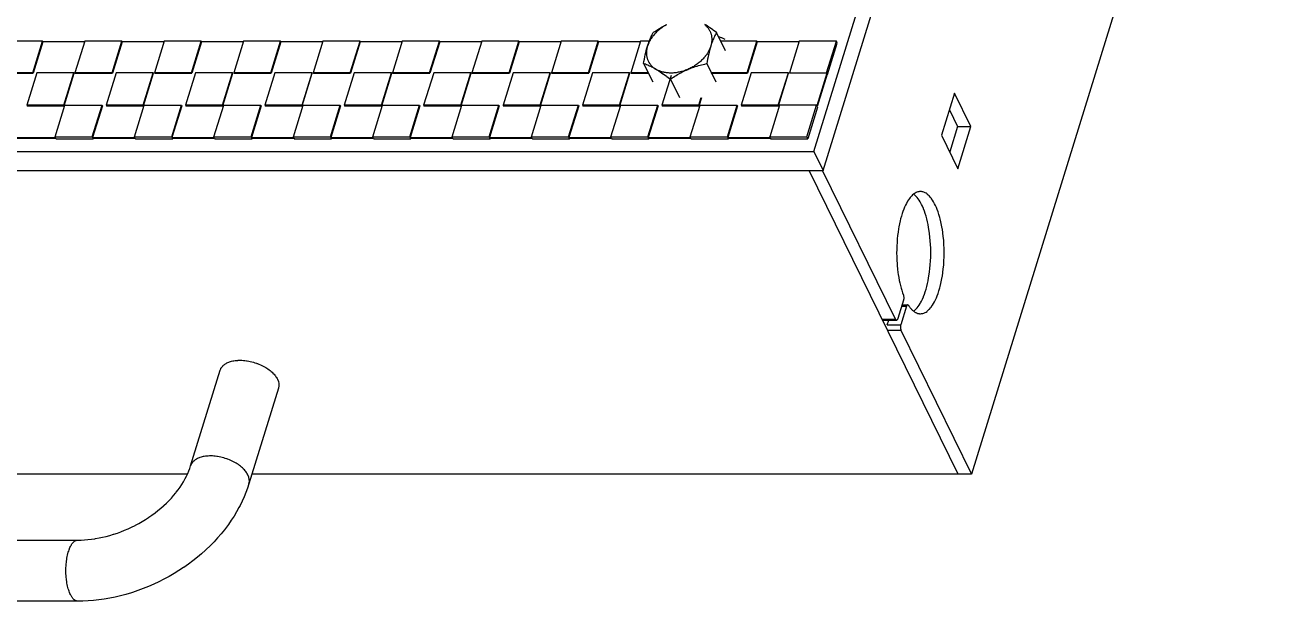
# Model space of a CAD drawing. Extents: x 0 to 216, y 0 to 280.
# Drawn here: x 185.23 to 205.57, y 197.4 to 206.82 of the extents above; entities that cross this region are included whole.
import ezdxf

# ---------------------------------------------------------------- set-up
doc = ezdxf.new("R2010")
doc.units = 0
doc.header["$MEASUREMENT"] = 0
for name, color, linetype in [('CADdetails-1-FINE', 1, 'CONTINUOUS'), ('CADdetails-11-VERYFINE', 11, 'CONTINUOUS'), ('CADdetails-9-EXTRAFINE', 9, 'CONTINUOUS')]:
    doc.layers.add(name, color=color, linetype=linetype)

msp = doc.modelspace()

# ---------------------------------------------------------------- linework, layer by layer
at = {"layer": 'CADdetails-1-FINE'}
for points in [[(131.96, 204.97), (131.893, 204.752), (132.046, 204.442), (198.303, 204.442), (203.14, 220.095), (202.988, 220.405)], [(198.151, 204.752), (202.988, 220.405), (136.73, 220.405), (132.448, 206.548)], [(204.285, 217.538), (204.376, 217.538), (204.378, 217.538), (204.38, 217.538), (204.38, 217.537), (204.382, 217.537), (204.384, 217.535), (204.384, 217.535), (204.386, 217.533), (204.387, 217.532), (204.388, 217.531), (204.389, 217.529), (204.39, 217.527), (204.391, 217.525), (204.391, 217.525), (205.569, 215.126), (200.731, 199.473)], [(131.893, 204.752), (198.151, 204.752), (198.303, 204.442)], [(200.511, 199.473), (198.073, 204.442)], [(199.268, 202.007), (199.269, 202.005), (199.27, 202.004), (199.271, 202.002), (199.271, 202.002), (199.273, 202), (199.274, 201.998), (199.275, 201.997), (199.277, 201.996), (199.277, 201.996), (199.279, 201.995), (199.279, 201.994), (199.281, 201.994), (199.283, 201.994), (199.503, 201.994), (199.501, 201.994), (199.499, 201.994), (199.499, 201.995), (199.497, 201.996), (199.496, 201.997), (199.495, 201.997), (199.494, 201.999), (199.492, 202), (199.491, 202.002), (199.49, 202.003), (199.489, 202.005), (199.488, 202.007), (199.488, 202.007), (198.293, 204.442), (198.294, 204.445)], [(199.683, 202.245), (199.681, 202.245), (199.679, 202.244), (199.678, 202.243), (199.676, 202.242), (199.674, 202.24), (199.673, 202.239), (199.671, 202.237), (199.669, 202.234), (199.668, 202.231), (199.667, 202.23), (199.666, 202.227), (199.665, 202.224), (199.664, 202.221), (199.571, 201.918), (199.569, 201.912), (199.568, 201.906), (199.567, 201.899), (199.567, 201.896), (199.566, 201.889), (199.566, 201.881), (199.566, 201.873), (199.566, 201.872), (199.566, 201.87), (199.567, 201.862), (199.568, 201.855), (199.569, 201.849), (199.57, 201.844), (199.571, 201.839), (199.573, 201.834), (199.575, 201.83), (200.731, 199.473), (188.952, 199.473)]]:
    msp.add_lwpolyline(points, dxfattribs=at)
at = {"layer": 'CADdetails-11-VERYFINE'}
for points in [[(145.61, 198.395), (186.101, 198.395), (186.156, 198.396), (186.211, 198.399), (186.267, 198.403), (186.324, 198.409), (186.381, 198.417), (186.391, 198.419), (186.449, 198.429), (186.507, 198.441), (186.566, 198.455), (186.625, 198.471), (186.684, 198.489), (186.69, 198.49), (186.749, 198.51), (186.808, 198.532), (186.867, 198.555), (186.925, 198.58), (186.982, 198.606), (187.038, 198.634), (187.043, 198.637), (187.099, 198.667), (187.154, 198.698), (187.207, 198.731), (187.26, 198.765), (187.264, 198.768), (187.315, 198.803), (187.365, 198.84), (187.413, 198.877), (187.459, 198.915), (187.504, 198.955), (187.51, 198.961), (187.553, 199.001), (187.594, 199.042), (187.633, 199.083), (187.67, 199.125), (187.705, 199.167), (187.713, 199.177), (187.745, 199.219), (187.776, 199.262), (187.804, 199.305), (187.83, 199.347), (187.855, 199.39), (187.861, 199.401), (187.882, 199.443), (187.902, 199.485), (187.919, 199.527), (187.935, 199.568), (187.948, 199.608), (188.432, 201.174), (188.436, 201.184), (188.44, 201.195), (188.445, 201.205), (188.451, 201.215), (188.452, 201.217), (188.459, 201.226), (188.467, 201.235), (188.475, 201.245), (188.484, 201.253), (188.485, 201.254), (188.495, 201.263), (188.506, 201.271), (188.518, 201.279), (188.53, 201.286), (188.543, 201.293), (188.557, 201.3), (188.572, 201.306), (188.584, 201.31), (188.601, 201.316), (188.619, 201.321), (188.637, 201.325), (188.656, 201.329), (188.676, 201.331), (188.697, 201.334), (188.718, 201.335), (188.719, 201.336), (188.741, 201.336), (188.764, 201.337), (188.788, 201.336), (188.811, 201.335), (188.836, 201.332), (188.86, 201.329), (188.874, 201.327), (188.899, 201.323), (188.925, 201.318), (188.95, 201.312), (188.975, 201.305), (189, 201.297), (189.025, 201.289), (189.033, 201.286), (189.043, 201.283), (189.067, 201.273), (189.09, 201.263), (189.113, 201.252), (189.136, 201.241), (189.157, 201.229), (189.179, 201.217), (189.194, 201.207), (189.213, 201.194), (189.231, 201.181), (189.249, 201.168), (189.265, 201.155), (189.28, 201.141), (189.295, 201.127), (189.3, 201.122), (189.313, 201.108), (189.325, 201.094), (189.335, 201.081), (189.345, 201.067), (189.354, 201.053), (189.362, 201.04), (189.369, 201.026, -0.193487), (189.386, 200.879), (188.903, 199.313), (188.88, 199.243), (188.854, 199.173), (188.825, 199.102), (188.793, 199.032), (188.758, 198.961), (188.739, 198.926), (188.701, 198.856), (188.659, 198.787), (188.614, 198.719), (188.567, 198.651), (188.517, 198.583), (188.5, 198.562), (188.446, 198.496), (188.39, 198.431), (188.331, 198.366), (188.269, 198.303), (188.204, 198.242), (188.194, 198.232), (188.127, 198.172), (188.058, 198.114), (187.986, 198.057), (187.912, 198.002), (187.837, 197.949), (187.833, 197.946), (187.755, 197.895), (187.676, 197.846), (187.595, 197.799), (187.512, 197.754), (187.429, 197.713), (187.345, 197.673), (187.259, 197.636), (187.172, 197.601), (187.084, 197.569), (186.996, 197.539), (186.978, 197.534), (186.89, 197.507), (186.801, 197.484), (186.712, 197.463), (186.623, 197.445), (186.534, 197.43), (186.446, 197.418), (186.359, 197.408), (186.272, 197.401), (186.186, 197.397), (186.101, 197.396), (145.61, 197.396, -0.012056)], [(188.903, 199.313, 0.193718), (188.886, 199.461), (188.878, 199.474), (188.87, 199.488), (188.862, 199.502), (188.852, 199.515), (188.841, 199.529), (188.829, 199.543), (188.816, 199.557), (188.811, 199.562), (188.797, 199.576), (188.781, 199.589), (188.765, 199.603), (188.748, 199.616), (188.73, 199.629), (188.71, 199.642), (188.695, 199.652), (188.674, 199.664), (188.652, 199.676), (188.63, 199.687), (188.607, 199.698), (188.583, 199.708), (188.559, 199.717), (188.549, 199.721), (188.541, 199.724), (188.516, 199.732), (188.491, 199.74), (188.466, 199.746), (188.441, 199.752), (188.416, 199.757), (188.39, 199.762), (188.377, 199.764), (188.352, 199.767), (188.328, 199.769), (188.304, 199.771), (188.281, 199.771), (188.258, 199.771), (188.235, 199.77), (188.234, 199.77), (188.213, 199.769), (188.192, 199.766), (188.172, 199.763), (188.153, 199.76), (188.135, 199.755), (188.118, 199.751), (188.101, 199.745), (188.089, 199.741), (188.073, 199.734), (188.059, 199.728), (188.046, 199.721), (188.034, 199.714), (188.022, 199.706), (188.012, 199.698), (188.001, 199.689), (188, 199.688), (187.991, 199.679), (187.983, 199.67), (187.975, 199.661), (187.969, 199.651), (187.968, 199.65), (187.962, 199.64), (187.956, 199.629), (187.952, 199.619), (187.948, 199.608)]]:
    msp.add_lwpolyline(points, format="xyb", dxfattribs=at)
for points in [[(187.896, 199.473), (144.78, 199.473)], [(186.101, 197.396), (186.096, 197.396), (186.091, 197.397), (186.086, 197.398), (186.08, 197.399), (186.075, 197.401), (186.069, 197.403), (186.069, 197.403), (186.063, 197.405), (186.058, 197.408), (186.053, 197.412), (186.048, 197.415), (186.042, 197.42), (186.037, 197.424), (186.032, 197.429), (186.026, 197.435), (186.021, 197.441), (186.015, 197.448), (186.009, 197.455), (186.007, 197.458), (186.002, 197.466), (185.996, 197.475), (185.991, 197.485), (185.985, 197.495), (185.98, 197.504), (185.973, 197.521), (185.965, 197.538), (185.958, 197.557), (185.952, 197.576), (185.945, 197.597), (185.94, 197.617), (185.934, 197.641), (185.928, 197.666), (185.924, 197.692), (185.919, 197.719), (185.916, 197.747), (185.914, 197.756), (185.911, 197.786), (185.909, 197.815), (185.908, 197.845), (185.907, 197.875), (185.907, 197.906), (185.907, 197.909), (185.907, 197.912), (185.908, 197.943), (185.909, 197.973), (185.911, 198.002), (185.914, 198.031), (185.918, 198.06), (185.919, 198.072), (185.924, 198.099), (185.928, 198.124), (185.934, 198.149), (185.939, 198.173), (185.946, 198.196), (185.952, 198.215), (185.958, 198.235), (185.966, 198.253), (185.966, 198.255), (185.973, 198.272), (185.981, 198.288), (185.989, 198.303), (185.991, 198.307), (185.999, 198.32), (186.006, 198.332), (186.014, 198.342), (186.019, 198.348), (186.027, 198.357), (186.034, 198.365), (186.042, 198.371), (186.049, 198.377), (186.057, 198.382), (186.064, 198.386), (186.071, 198.389), (186.072, 198.389), (186.079, 198.392), (186.087, 198.394), (186.094, 198.395), (186.101, 198.395)]]:
    msp.add_lwpolyline(points, dxfattribs=at)
at = {"layer": 'CADdetails-9-EXTRAFINE'}
for points in [[(195.736, 206.824), (195.72, 206.815), (195.705, 206.806), (195.689, 206.796), (195.674, 206.786), (195.673, 206.786), (195.658, 206.776), (195.644, 206.765), (195.63, 206.754), (195.616, 206.743), (195.615, 206.742), (195.601, 206.731), (195.588, 206.719), (195.576, 206.707), (195.564, 206.695), (195.562, 206.693), (195.55, 206.681), (195.539, 206.669), (195.528, 206.656), (195.518, 206.644), (195.515, 206.641), (195.506, 206.628), (195.496, 206.615), (195.488, 206.602), (195.479, 206.589), (195.477, 206.585), (195.469, 206.572), (195.462, 206.559), (195.455, 206.546), (195.449, 206.533), (195.446, 206.527), (195.44, 206.514), (195.435, 206.501), (195.431, 206.488), (195.426, 206.475), (195.427, 206.476), (195.433, 206.497), (195.44, 206.518), (195.447, 206.538), (195.455, 206.557), (195.462, 206.576), (195.47, 206.595), (195.479, 206.614), (195.487, 206.633), (195.495, 206.649), (195.504, 206.667), (195.514, 206.686), (195.52, 206.698), (195.526, 206.702), (195.548, 206.717), (195.571, 206.732), (195.593, 206.746), (195.614, 206.759), (195.635, 206.772), (195.656, 206.784), (195.666, 206.789), (195.687, 206.801), (195.708, 206.812), (195.728, 206.822), (195.74, 206.828)], [(196.367, 206.824), (196.375, 206.817), (196.383, 206.81), (196.391, 206.802), (196.398, 206.794), (196.405, 206.786), (196.406, 206.786), (196.413, 206.778), (196.419, 206.769), (196.425, 206.761), (196.431, 206.752), (196.437, 206.743), (196.442, 206.734), (196.447, 206.725), (196.451, 206.716), (196.452, 206.715), (196.456, 206.705), (196.459, 206.695), (196.463, 206.686), (196.466, 206.676), (196.469, 206.665), (196.471, 206.655), (196.473, 206.645), (196.473, 206.644), (196.475, 206.633), (196.476, 206.623), (196.477, 206.612), (196.478, 206.601), (196.478, 206.59), (196.478, 206.589), (196.478, 206.578), (196.478, 206.567), (196.477, 206.555), (196.476, 206.544), (196.474, 206.533), (196.472, 206.521), (196.47, 206.509), (196.467, 206.498), (196.464, 206.486), (196.461, 206.475), (196.457, 206.463), (196.452, 206.45), (196.447, 206.437), (196.441, 206.424), (196.439, 206.418), (196.432, 206.405), (196.426, 206.392), (196.418, 206.379), (196.411, 206.366), (196.408, 206.362), (196.4, 206.349), (196.391, 206.336), (196.382, 206.323), (196.372, 206.31), (196.369, 206.307), (196.359, 206.294), (196.348, 206.282), (196.337, 206.27), (196.326, 206.258), (196.324, 206.255), (196.311, 206.244), (196.299, 206.232), (196.286, 206.22), (196.273, 206.209), (196.271, 206.208), (196.257, 206.197), (196.243, 206.186), (196.229, 206.175), (196.214, 206.165), (196.213, 206.164), (196.198, 206.154), (196.183, 206.145), (196.167, 206.136), (196.151, 206.127), (196.135, 206.118), (196.119, 206.11), (196.102, 206.102), (196.101, 206.102), (196.084, 206.094), (196.105, 206.103), (196.127, 206.112), (196.148, 206.12), (196.161, 206.125), (196.183, 206.132), (196.205, 206.14), (196.228, 206.147), (196.239, 206.15), (196.263, 206.157), (196.287, 206.164), (196.312, 206.17), (196.338, 206.177), (196.365, 206.183), (196.392, 206.189), (196.398, 206.19), (196.546, 205.889)], [(196.703, 206.396), (196.555, 206.698), (196.532, 206.715), (196.509, 206.732), (196.494, 206.742), (196.471, 206.759), (196.448, 206.775), (196.435, 206.784), (196.43, 206.787), (196.406, 206.803), (196.384, 206.818), (196.362, 206.831)], [(196.695, 206.584), (196.686, 206.589), (196.676, 206.594), (196.665, 206.599), (196.655, 206.604), (196.644, 206.609), (196.643, 206.609), (196.633, 206.613), (196.622, 206.618), (196.611, 206.622), (196.6, 206.625), (196.589, 206.629)], [(186.22, 206.548), (185.528, 206.548), (185.523, 206.557), (184.916, 206.557), (184.756, 206.041)], [(185.363, 206.041), (185.523, 206.557)], [(185.528, 206.548), (185.368, 206.031)], [(187.519, 206.548), (186.827, 206.548), (186.822, 206.557), (186.215, 206.557), (186.055, 206.041)], [(186.663, 206.041), (186.822, 206.557)], [(186.827, 206.548), (186.668, 206.031)], [(188.819, 206.548), (188.127, 206.548), (188.122, 206.557), (187.514, 206.557), (187.355, 206.041)], [(187.962, 206.041), (188.122, 206.557)], [(188.127, 206.548), (187.967, 206.031)], [(190.118, 206.548), (189.426, 206.548), (189.421, 206.557), (188.814, 206.557), (188.654, 206.041)], [(189.262, 206.041), (189.421, 206.557)], [(189.426, 206.548), (189.266, 206.031)], [(191.418, 206.548), (190.725, 206.548), (190.721, 206.557), (190.113, 206.557), (189.954, 206.041)], [(190.561, 206.041), (190.721, 206.557)], [(190.725, 206.548), (190.566, 206.031)], [(192.717, 206.548), (192.025, 206.548), (192.02, 206.557), (191.413, 206.557), (191.253, 206.041)], [(191.86, 206.041), (192.02, 206.557)], [(192.025, 206.548), (191.865, 206.031)], [(194.016, 206.548), (193.324, 206.548), (193.319, 206.557), (192.712, 206.557), (192.552, 206.041)], [(193.16, 206.041), (193.319, 206.557)], [(193.324, 206.548), (193.165, 206.031)], [(195.316, 206.548), (194.624, 206.548), (194.619, 206.557), (194.011, 206.557), (193.852, 206.041)], [(194.459, 206.041), (194.619, 206.557)], [(194.624, 206.548), (194.464, 206.031)], [(195.455, 206.557), (195.311, 206.557), (195.151, 206.041)], [(197.914, 206.548), (197.222, 206.548), (197.218, 206.557), (196.624, 206.557)], [(197.058, 206.041), (197.218, 206.557)], [(197.222, 206.548), (197.063, 206.031)], [(198.373, 206.009), (198.533, 206.525), (198.517, 206.557), (197.91, 206.557), (197.75, 206.041)], [(198.357, 206.041), (198.517, 206.557)], [(185.877, 205.499), (186.042, 206.031), (186.037, 206.041), (185.43, 206.041), (185.265, 205.509)], [(185.873, 205.509), (186.037, 206.041)], [(187.177, 205.499), (187.341, 206.031), (187.336, 206.041), (186.729, 206.041), (186.565, 205.509)], [(187.172, 205.509), (187.336, 206.041)], [(188.476, 205.499), (188.641, 206.031), (188.636, 206.041), (188.028, 206.041), (187.864, 205.509)], [(188.471, 205.509), (188.636, 206.041)], [(189.776, 205.499), (189.94, 206.031), (189.935, 206.041), (189.328, 206.041), (189.163, 205.509)], [(189.771, 205.509), (189.935, 206.041)], [(191.075, 205.499), (191.24, 206.031), (191.235, 206.041), (190.627, 206.041), (190.463, 205.509)], [(191.07, 205.509), (191.235, 206.041)], [(192.374, 205.499), (192.539, 206.031), (192.534, 206.041), (191.927, 206.041), (191.762, 205.509)], [(192.37, 205.509), (192.534, 206.041)], [(193.674, 205.499), (193.838, 206.031), (193.833, 206.041), (193.226, 206.041), (193.062, 205.509)], [(193.669, 205.509), (193.833, 206.041)], [(194.973, 205.499), (195.138, 206.031), (195.133, 206.041), (194.525, 206.041), (194.361, 205.509)], [(194.968, 205.509), (195.133, 206.041)], [(195.437, 206.041), (195.151, 206.041), (195.156, 206.031), (195.441, 206.031)], [(195.802, 205.936), (195.807, 205.94), (195.83, 205.955), (195.852, 205.97), (195.874, 205.984), (195.896, 205.997), (195.917, 206.01), (195.938, 206.022), (195.948, 206.028), (195.969, 206.039), (195.989, 206.05), (196.01, 206.06), (196.022, 206.066), (196.043, 206.076), (196.064, 206.085), (196.084, 206.094), (196.081, 206.093), (196.064, 206.086), (196.047, 206.08), (196.031, 206.074), (196.014, 206.068), (195.997, 206.063), (195.98, 206.059), (195.963, 206.054), (195.946, 206.051), (195.943, 206.05), (195.926, 206.047), (195.91, 206.044), (195.893, 206.041), (195.876, 206.039), (195.872, 206.039), (195.856, 206.037), (195.84, 206.036), (195.824, 206.036), (195.808, 206.036), (195.803, 206.036), (195.787, 206.036), (195.772, 206.037), (195.756, 206.038), (195.741, 206.039), (195.735, 206.04), (195.721, 206.042), (195.706, 206.045), (195.692, 206.047), (195.678, 206.051), (195.672, 206.052), (195.658, 206.056), (195.645, 206.06), (195.633, 206.064), (195.62, 206.069), (195.613, 206.072), (195.601, 206.077), (195.589, 206.083), (195.578, 206.088), (195.567, 206.094), (195.588, 206.082), (195.609, 206.069), (195.631, 206.056), (195.654, 206.041), (195.677, 206.025), (195.682, 206.022), (195.706, 206.006), (195.729, 205.99), (195.742, 205.98), (195.765, 205.964), (195.788, 205.947), (195.802, 205.936), (195.95, 205.635)], [(195.811, 205.997), (195.66, 205.509)], [(196.466, 206.031), (197.063, 206.031), (197.058, 206.041), (196.462, 206.041)], [(197.572, 205.499), (197.736, 206.031), (197.732, 206.041), (197.124, 206.041), (196.96, 205.509)], [(198.362, 206.031), (198.198, 205.499), (198.193, 205.509), (197.586, 205.509), (197.426, 204.992)], [(197.567, 205.509), (197.732, 206.041)], [(198.362, 206.009), (198.373, 206.009), (198.368, 206.019), (198.204, 205.486), (198.209, 205.476), (198.049, 204.96)], [(196.268, 205.509), (196.307, 205.637)], [(196.273, 205.499), (196.315, 205.635)], [(200.367, 205.431), (200.5, 205.159), (200.72, 205.159), (200.452, 205.706), (200.239, 205.017), (200.508, 204.471), (200.72, 205.159)], [(184.432, 204.992), (185.039, 204.992), (185.044, 204.982), (185.736, 204.982), (185.731, 204.992), (185.891, 205.509), (186.498, 205.509), (186.503, 205.499), (186.344, 204.982)], [(185.05, 204.97), (185.742, 204.97), (185.747, 204.96), (186.355, 204.96), (186.35, 204.97), (187.042, 204.97), (187.047, 204.96), (187.654, 204.96), (187.649, 204.97), (188.341, 204.97), (188.346, 204.96), (188.953, 204.96), (188.949, 204.97), (189.641, 204.97), (189.645, 204.96), (190.253, 204.96), (190.248, 204.97), (190.94, 204.97), (190.945, 204.96), (191.552, 204.96), (191.547, 204.97), (192.239, 204.97), (192.244, 204.96), (192.852, 204.96), (192.847, 204.97), (193.539, 204.97), (193.544, 204.96), (194.151, 204.96), (194.146, 204.97), (194.838, 204.97), (194.843, 204.96), (195.45, 204.96), (195.445, 204.97), (196.137, 204.97), (196.142, 204.96), (196.75, 204.96), (196.745, 204.97), (197.437, 204.97), (197.442, 204.96), (198.049, 204.96), (198.033, 204.992), (198.193, 205.509)], [(185.731, 204.992), (186.339, 204.992), (186.344, 204.982), (187.036, 204.982), (187.031, 204.992), (187.19, 205.509), (187.798, 205.509), (187.803, 205.499), (187.643, 204.982)], [(186.339, 204.992), (186.498, 205.509)], [(187.031, 204.992), (187.638, 204.992), (187.643, 204.982), (188.335, 204.982), (188.33, 204.992), (188.49, 205.509), (189.097, 205.509), (189.102, 205.499), (188.942, 204.982)], [(187.638, 204.992), (187.798, 205.509)], [(188.33, 204.992), (188.938, 204.992), (188.942, 204.982), (189.634, 204.982), (189.63, 204.992), (189.789, 205.509), (190.397, 205.509), (190.401, 205.499), (190.242, 204.982)], [(188.938, 204.992), (189.097, 205.509)], [(189.63, 204.992), (190.237, 204.992), (190.242, 204.982), (190.934, 204.982), (190.929, 204.992), (191.089, 205.509), (191.696, 205.509), (191.701, 205.499), (191.541, 204.982)], [(190.237, 204.992), (190.397, 205.509)], [(190.929, 204.992), (191.536, 204.992), (191.541, 204.982), (192.233, 204.982), (192.228, 204.992), (192.388, 205.509), (192.995, 205.509), (193, 205.499), (192.841, 204.982)], [(191.536, 204.992), (191.696, 205.509)], [(192.228, 204.992), (192.836, 204.992), (192.841, 204.982), (193.533, 204.982), (193.528, 204.992), (193.687, 205.509), (194.295, 205.509), (194.3, 205.499), (194.14, 204.982)], [(192.836, 204.992), (192.995, 205.509)], [(193.528, 204.992), (194.135, 204.992), (194.14, 204.982), (194.832, 204.982), (194.827, 204.992), (194.987, 205.509), (195.594, 205.509), (195.599, 205.499), (195.439, 204.982)], [(194.135, 204.992), (194.295, 205.509)], [(194.827, 204.992), (195.434, 204.992), (195.439, 204.982), (196.131, 204.982), (196.126, 204.992), (196.286, 205.509), (196.893, 205.509), (196.898, 205.499), (196.739, 204.982)], [(195.434, 204.992), (195.594, 205.509)], [(196.734, 204.992), (196.893, 205.509)], [(196.126, 204.992), (196.734, 204.992), (196.739, 204.982), (197.431, 204.982), (197.426, 204.992), (198.033, 204.992)], [(200.5, 205.159), (200.372, 204.746)], [(186.355, 204.96), (186.357, 204.968)], [(187.654, 204.96), (187.656, 204.968)], [(188.953, 204.96), (188.956, 204.968)], [(190.253, 204.96), (190.255, 204.968)], [(191.552, 204.96), (191.555, 204.968)], [(192.852, 204.96), (192.854, 204.968)], [(194.151, 204.96), (194.153, 204.968)], [(195.45, 204.96), (195.453, 204.968)], [(196.75, 204.96), (196.752, 204.968)], [(199.592, 202.245), (199.683, 202.245), (199.685, 202.245), (199.686, 202.244), (199.688, 202.244), (199.689, 202.243), (199.69, 202.243), (199.691, 202.242), (199.692, 202.241), (199.693, 202.24), (199.694, 202.238), (199.695, 202.237), (199.696, 202.236), (199.702, 202.226), (199.71, 202.215), (199.718, 202.205), (199.726, 202.195), (199.734, 202.185), (199.742, 202.176), (199.744, 202.174), (199.752, 202.166), (199.76, 202.158), (199.767, 202.151), (199.775, 202.145), (199.783, 202.139), (199.791, 202.133), (199.796, 202.129), (199.804, 202.124), (199.811, 202.12), (199.819, 202.116), (199.827, 202.112), (199.834, 202.109), (199.841, 202.107), (199.848, 202.104), (199.856, 202.102), (199.863, 202.101), (199.871, 202.099), (199.878, 202.098), (199.886, 202.098), (199.893, 202.098), (199.909, 202.099), (199.924, 202.101), (199.931, 202.103), (199.947, 202.107), (199.962, 202.114), (199.969, 202.117), (199.985, 202.126), (200.001, 202.137), (200.006, 202.141), (200.022, 202.154), (200.038, 202.17), (200.042, 202.174), (200.058, 202.192), (200.075, 202.213), (200.077, 202.216), (200.093, 202.24), (200.109, 202.266), (200.109, 202.266), (200.125, 202.295), (200.14, 202.325), (200.156, 202.359), (200.168, 202.39), (200.183, 202.431), (200.197, 202.474), (200.211, 202.519), (200.217, 202.542), (200.229, 202.592), (200.24, 202.645), (200.25, 202.7), (200.253, 202.714), (200.261, 202.773), (200.268, 202.832), (200.274, 202.894), (200.275, 202.902), (200.279, 202.965), (200.281, 203.029), (200.282, 203.093), (200.282, 203.097), (200.282, 203.1), (200.281, 203.165), (200.279, 203.229), (200.275, 203.292), (200.274, 203.3), (200.268, 203.361), (200.261, 203.421), (200.253, 203.479), (200.25, 203.494), (200.24, 203.549), (200.229, 203.601), (200.217, 203.652), (200.211, 203.674), (200.197, 203.72), (200.183, 203.763), (200.168, 203.803), (200.156, 203.834), (200.14, 203.869), (200.125, 203.898), (200.109, 203.928), (200.109, 203.928), (200.093, 203.954), (200.077, 203.978), (200.075, 203.981), (200.058, 204.001), (200.042, 204.02), (200.038, 204.024), (200.022, 204.039), (200.006, 204.053), (200.001, 204.057), (199.985, 204.068), (199.969, 204.077), (199.962, 204.08), (199.947, 204.086), (199.931, 204.091), (199.924, 204.093), (199.909, 204.095), (199.893, 204.096), (199.879, 204.095), (199.865, 204.093), (199.85, 204.09), (199.836, 204.085), (199.822, 204.079), (199.807, 204.071), (199.793, 204.062), (199.781, 204.054), (199.766, 204.041), (199.751, 204.027), (199.736, 204.011), (199.728, 204.001), (199.713, 203.982), (199.697, 203.96), (199.682, 203.937), (199.678, 203.93), (199.663, 203.903), (199.649, 203.874), (199.634, 203.842), (199.633, 203.841), (199.619, 203.806), (199.605, 203.769), (199.594, 203.735), (199.581, 203.694), (199.569, 203.65), (199.561, 203.617), (199.55, 203.569), (199.54, 203.519), (199.535, 203.487), (199.527, 203.433), (199.52, 203.378), (199.514, 203.322), (199.51, 203.265), (199.506, 203.206), (199.506, 203.205), (199.505, 203.151), (199.504, 203.091), (199.505, 203.032), (199.507, 202.973), (199.511, 202.914), (199.513, 202.885), (199.518, 202.828), (199.525, 202.773), (199.529, 202.742), (199.538, 202.69), (199.547, 202.639), (199.554, 202.606), (199.565, 202.559), (199.577, 202.514), (199.587, 202.481), (199.6, 202.44), (199.614, 202.402), (199.615, 202.397), (199.617, 202.392), (199.618, 202.386), (199.618, 202.384), (199.619, 202.377), (199.62, 202.369), (199.62, 202.362), (199.62, 202.355), (199.62, 202.347), (199.619, 202.34), (199.619, 202.338), (199.618, 202.332), (199.617, 202.326), (199.615, 202.32), (199.522, 202.018), (199.521, 202.015), (199.52, 202.012), (199.519, 202.009), (199.519, 202.009), (199.518, 202.006), (199.516, 202.004), (199.515, 202.002), (199.513, 202), (199.512, 201.998), (199.51, 201.996), (199.508, 201.995), (199.506, 201.994)], [(199.783, 202.138), (199.799, 202.151), (199.814, 202.166), (199.83, 202.183), (199.841, 202.196), (199.857, 202.217), (199.873, 202.24), (199.889, 202.266), (199.895, 202.276), (199.911, 202.306), (199.926, 202.338), (199.941, 202.373), (199.943, 202.378), (199.958, 202.417), (199.972, 202.457), (199.985, 202.498), (199.997, 202.545), (200.009, 202.594), (200.018, 202.634), (200.028, 202.687), (200.037, 202.743), (200.042, 202.781), (200.049, 202.84), (200.055, 202.9), (200.059, 202.961), (200.061, 203.023), (200.062, 203.086), (200.062, 203.096), (200.062, 203.107), (200.061, 203.169), (200.059, 203.231), (200.055, 203.292), (200.049, 203.352), (200.042, 203.412), (200.037, 203.45), (200.028, 203.506), (200.018, 203.559), (200.009, 203.599), (199.998, 203.648), (199.985, 203.695), (199.972, 203.735), (199.958, 203.776), (199.944, 203.815), (199.942, 203.82), (199.927, 203.855), (199.911, 203.887), (199.895, 203.917), (199.889, 203.928), (199.874, 203.953), (199.858, 203.976), (199.841, 203.997), (199.831, 204.01), (199.815, 204.027), (199.799, 204.042), (199.783, 204.055)], [(199.585, 202.221), (199.664, 202.221)], [(199.268, 202.007), (199.488, 202.007)], [(199.351, 201.918), (199.374, 201.994)], [(199.351, 201.918), (199.571, 201.918)], [(199.355, 201.83), (199.575, 201.83)]]:
    msp.add_lwpolyline(points, dxfattribs=at)
for points in [[(196.555, 206.698), (196.548, 206.686), (196.538, 206.667), (196.529, 206.649), (196.521, 206.633), (196.513, 206.614), (196.505, 206.595), (196.497, 206.576), (196.489, 206.557), (196.482, 206.538), (196.475, 206.518), (196.468, 206.497), (196.461, 206.476), (196.461, 206.475, 0.035034), (196.398, 206.19)], [(195.363, 206.19, -0.035143), (195.426, 206.475), (195.423, 206.465), (195.42, 206.453), (195.417, 206.441), (195.415, 206.43), (195.413, 206.418), (195.412, 206.407), (195.41, 206.395), (195.409, 206.384), (195.409, 206.373), (195.409, 206.362), (195.409, 206.361), (195.409, 206.35), (195.41, 206.339), (195.411, 206.328), (195.412, 206.318), (195.414, 206.307), (195.414, 206.306), (195.416, 206.296), (195.418, 206.285), (195.421, 206.275), (195.424, 206.265), (195.428, 206.255), (195.432, 206.246), (195.436, 206.236), (195.436, 206.235), (195.441, 206.226), (195.445, 206.217), (195.451, 206.208), (195.456, 206.199), (195.462, 206.19), (195.468, 206.182), (195.474, 206.173), (195.481, 206.165), (195.482, 206.164), (195.489, 206.156), (195.496, 206.149), (195.504, 206.141), (195.512, 206.134), (195.521, 206.127), (195.521, 206.126), (195.53, 206.12), (195.539, 206.113), (195.548, 206.106), (195.558, 206.1), (195.567, 206.094), (195.552, 206.103), (195.532, 206.114), (195.513, 206.125), (195.499, 206.132), (195.48, 206.141), (195.461, 206.15), (195.449, 206.155), (195.43, 206.164), (195.411, 206.172), (195.391, 206.18), (195.372, 206.187), (195.363, 206.19), (195.511, 205.889)]]:
    msp.add_lwpolyline(points, format="xyb", dxfattribs=at)
for points in [[(185.363, 206.041), (184.756, 206.041), (184.761, 206.031), (185.368, 206.031)], [(186.663, 206.041), (186.055, 206.041), (186.06, 206.031), (186.668, 206.031)], [(187.962, 206.041), (187.355, 206.041), (187.36, 206.031), (187.967, 206.031)], [(189.262, 206.041), (188.654, 206.041), (188.659, 206.031), (189.266, 206.031)], [(190.561, 206.041), (189.954, 206.041), (189.959, 206.031), (190.566, 206.031)], [(191.86, 206.041), (191.253, 206.041), (191.258, 206.031), (191.865, 206.031)], [(193.16, 206.041), (192.552, 206.041), (192.557, 206.031), (193.165, 206.031)], [(194.459, 206.041), (193.852, 206.041), (193.857, 206.031), (194.464, 206.031)], [(198.357, 206.041), (198.362, 206.031), (197.755, 206.031), (197.75, 206.041)], [(185.873, 205.509), (185.265, 205.509), (185.27, 205.499), (185.877, 205.499)], [(187.172, 205.509), (186.565, 205.509), (186.569, 205.499), (187.177, 205.499)], [(188.471, 205.509), (187.864, 205.509), (187.869, 205.499), (188.476, 205.499)], [(189.771, 205.509), (189.163, 205.509), (189.168, 205.499), (189.776, 205.499)], [(191.07, 205.509), (190.463, 205.509), (190.468, 205.499), (191.075, 205.499)], [(192.37, 205.509), (191.762, 205.509), (191.767, 205.499), (192.374, 205.499)], [(193.669, 205.509), (193.062, 205.509), (193.066, 205.499), (193.674, 205.499)], [(194.968, 205.509), (194.361, 205.509), (194.366, 205.499), (194.973, 205.499)], [(196.268, 205.509), (195.66, 205.509), (195.665, 205.499), (196.273, 205.499)], [(197.567, 205.509), (196.96, 205.509), (196.965, 205.499), (197.572, 205.499)]]:
    msp.add_lwpolyline(points, close=True, dxfattribs=at)
for centre, radius, start, end in [((196.356, 206.244), 0.417, 48.745, 51.0089), ((199.503, 202.003), 0.00971, 269.9645, 287.0069)]:
    msp.add_arc(centre, radius, start, end, dxfattribs=at)

doc.saveas('drawing.dxf')
